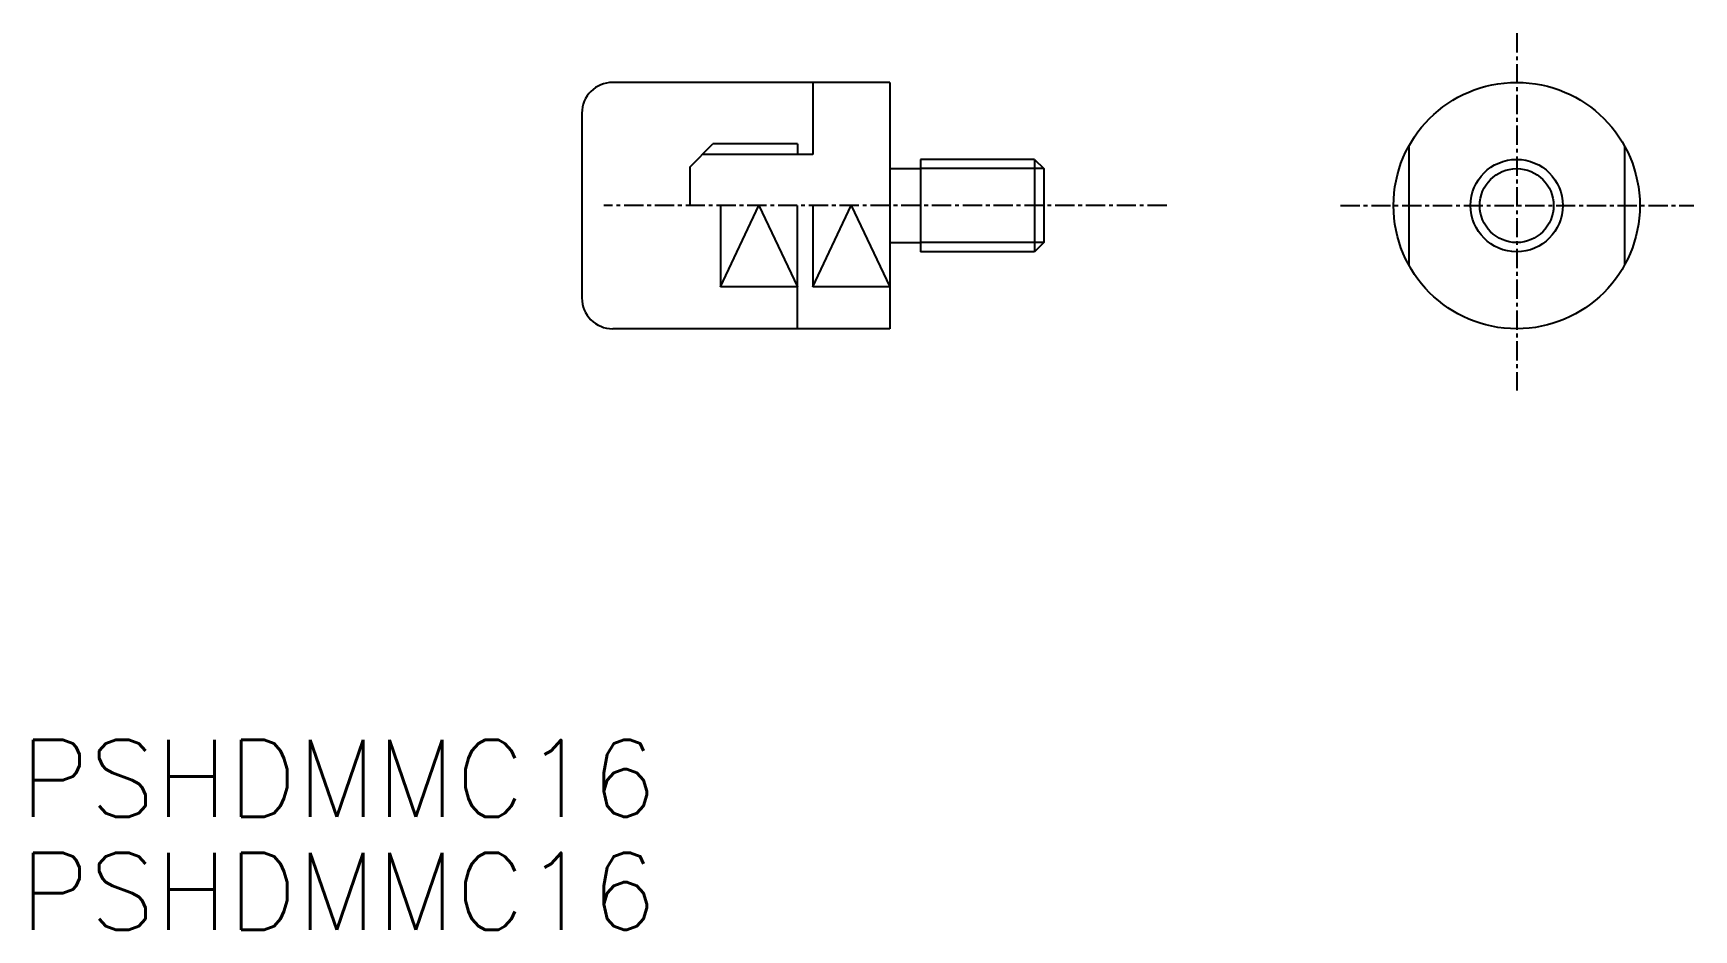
# Model space of a CAD drawing. Extents: x 362 to 469, y -39 to 19.
import ezdxf

# ---------------------------------------------------------------- set-up
doc = ezdxf.new("R2010")
doc.units = 0
doc.linetypes.add('CENTER', pattern=[2, 1.25, -0.25, 0.25, -0.25])
doc.layers.get('0').update_dxf_attribs({"linetype": 'CONTINUOUS'})
doc.layers.add('CENTER', color=1, linetype='CENTER')
doc.styles.get("Standard").update_dxf_attribs({"font": 'txt.shx'})

msp = doc.modelspace()

# ---------------------------------------------------------------- linework, layer by layer
at = {"color": 7, "linetype": 'CONTINUOUS'}
for p, q in [((417.23, 16.2), (399.23, 16.2)), ((412.23, 16.2), (412.23, 11.52)), ((417.23, 16.2), (417.23, 0.2)), ((397.23, 14.2), (397.23, 2.2)), ((404.23, 10.7), (405.73, 12.2)), ((411.23, 12.2), (405.73, 12.2)), ((450.95, 12.07), (450.95, 4.32)), ((464.95, 12.07), (464.95, 4.32)), ((426.63, 11.2), (419.23, 11.2)), ((419.23, 11.2), (419.23, 11.2)), ((419.23, 11.2), (419.23, 5.2)), ((426.63, 11.2), (427.23, 10.6)), ((426.63, 11.2), (426.63, 5.2)), ((404.23, 10.7), (404.23, 8.2)), ((417.23, 10.6), (419.23, 10.6)), ((427.23, 10.6), (427.23, 5.8)), ((406.23, 8.2), (406.23, 2.93)), ((411.23, 0.2), (411.23, 8.2)), ((412.23, 8.2), (412.23, 2.93)), ((417.23, 5.8), (419.23, 5.8)), ((427.23, 5.8), (426.63, 5.2)), ((426.63, 5.2), (419.23, 5.2)), ((419.23, 5.2), (419.23, 5.2)), ((411.23, 2.93), (406.23, 2.93)), ((417.23, 2.93), (412.23, 2.93)), ((417.23, 0.2), (399.23, 0.2))]:
    msp.add_line(p, q, dxfattribs=at)
at = {"linetype": 'CONTINUOUS'}
for p in [(411.23, 12.2), (412.23, 11.52)]:
    msp.add_line(p, (411.23, 11.52), dxfattribs=at)
at = {"color": 3, "linetype": 'CONTINUOUS'}
for p, q in [((411.23, 11.52), (405.05, 11.52)), ((427.23, 10.6), (419.23, 10.6)), ((406.23, 2.93), (408.73, 8.2)), ((408.73, 8.2), (411.23, 2.93)), ((412.23, 2.93), (414.73, 8.2)), ((414.73, 8.2), (417.23, 2.93)), ((427.23, 5.8), (419.23, 5.8))]:
    msp.add_line(p, q, dxfattribs=at)
at = {"color": 7, "linetype": 'CONTINUOUS'}
for radius in [8, 3]:
    msp.add_circle((457.95, 8.2), radius, dxfattribs=at)
at = {"color": 3, "linetype": 'CONTINUOUS'}
msp.add_circle((457.95, 8.2), 2.4, dxfattribs=at)
at = {"color": 7, "linetype": 'CONTINUOUS'}
for centre, start, end in [((399.23, 14.2), 90, 180), ((399.23, 2.2), 180, 270)]:
    msp.add_arc(centre, 2, start, end, dxfattribs=at)
at = {"layer": 'CENTER', "color": 1, "linetype": 'CENTER'}
for p, q in [((457.95, 19.39), (457.95, -3.82)), ((435.22, 8.2), (398.66, 8.2)), ((446.51, 8.2), (469.45, 8.2))]:
    msp.add_line(p, q, dxfattribs=at)

# ---------------------------------------------------------------- texts
at = {"color": 7, "linetype": 'CONTINUOUS'}
for p in [(360.73, -31.5), (360.73, -38.83)]:
    msp.add_text('PSHDMMC16', height=5, dxfattribs=at).set_placement(p)

doc.saveas('drawing.dxf')
